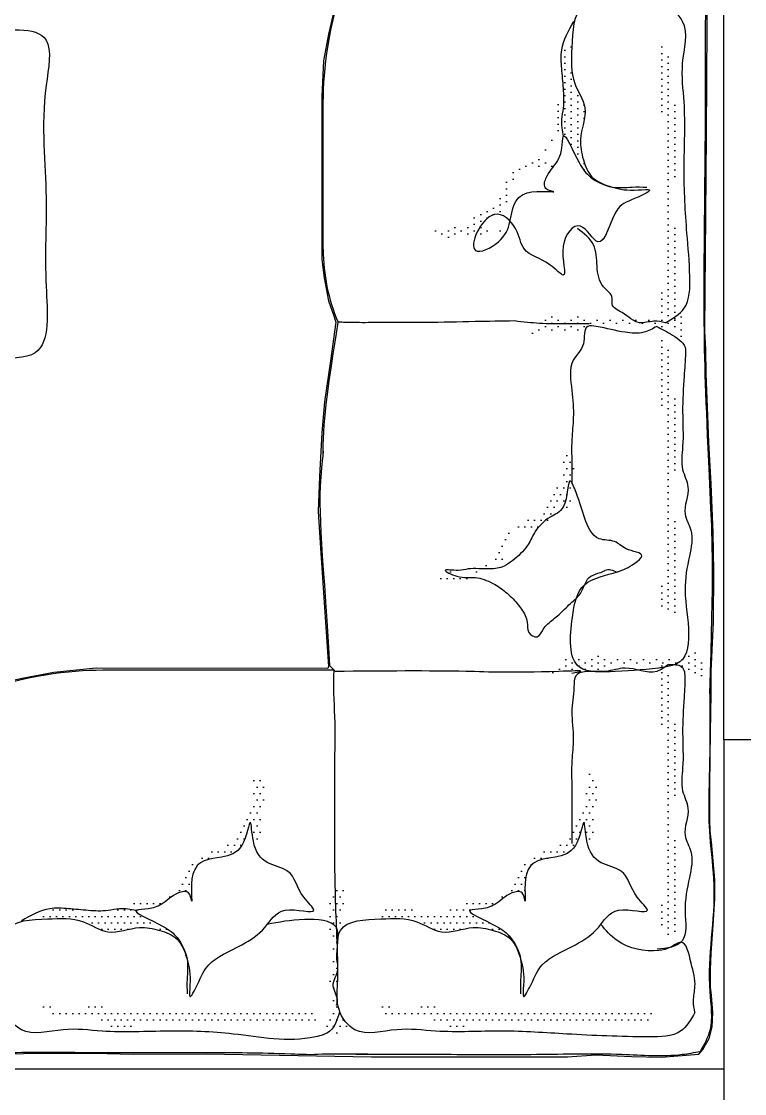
# Model space of a CAD drawing. Header units: millimetres. Extents: x 2377 to 4712, y -254 to 3188.
# Drawn here: x 4569.64 to 4592.11, y 1428.9 to 1462.22 of the extents above; entities that cross this region are included whole.
import ezdxf

# ---------------------------------------------------------------- set-up
doc = ezdxf.new("R2010")
doc.units = ezdxf.units.MM
doc.layers.add('Mobiliario', color=254, linetype='Continuous')
pattern_1 = [(360, (-17304.1878, 14845.34235), (0.1004805038, 0.2009610077), [0, -0.2009610077])]
pattern_2 = [(360, (-17293.8229, 14845.34235), (0.1004805038, 0.2009610077), [0, -0.2009610077])]
pattern_3 = [(270, (-15539.3151, 16589.06654), (-0.2009610077, -0.1004805038), [0, -0.2009610077])]

msp = doc.modelspace()

# ---------------------------------------------------------------- hatches: boundary and pattern name
at = {"layer": 'Mobiliario', "transparency": 33554687}
h = msp.add_hatch(dxfattribs=at)
h.set_pattern_fill('DOTS', color=256, scale=0.12659, angle=90, style=0)
h.set_pattern_definition(pattern_3)
edge = h.paths.add_edge_path()
edge.add_spline(control_points=[(4586.806, 1461.634), (4586.782, 1461.562), (4586.661, 1461.089), (4586.711, 1460.371), (4587.322, 1459.5), (4586.937, 1458.664), (4587.086, 1457.934), (4587.321, 1457.295), (4587.785, 1457.134), (4588, 1457.072)], knot_values=[2.114919, 2.114919, 2.114919, 2.114919, 2.148022, 2.325375, 2.455369, 2.612382, 2.712389, 2.807247, 2.917859, 2.917859, 2.917859, 2.917859], degree=3, periodic=0)
edge.add_spline(control_points=[(4588, 1457.072), (4587.754, 1457.114), (4587.321, 1457.339), (4586.928, 1457.813), (4586.565, 1458.736), (4586.489, 1458.653)], knot_values=[5.290886, 5.290886, 5.290886, 5.290886, 5.407859, 5.498389, 5.641481, 5.641481, 5.641481, 5.641481], degree=3, periodic=0)
edge.add_spline(control_points=[(4586.489, 1458.653), (4586.456, 1458.827), (4586.4, 1459.12), (4586.522, 1459.61), (4586.484, 1460.15), (4586.458, 1460.727), (4586.313, 1461.365), (4586.653, 1461.551), (4586.806, 1461.634)], knot_values=[0, 0, 0, 0, 0.082775, 0.139052, 0.236451, 0.334205, 0.426037, 0.500826, 0.500826, 0.500826, 0.500826], degree=3, periodic=0)
h = msp.add_hatch(dxfattribs=at)
h.set_pattern_fill('DOTS', color=256, scale=0.12659, angle=90, style=0)
h.set_pattern_definition(pattern_3)
edge = h.paths.add_edge_path()
edge.add_spline(control_points=[(4590.047, 1453.246), (4590.074, 1453.157), (4590.067, 1452.919), (4589.377, 1453.009), (4589.611, 1454.175), (4589.668, 1455.121), (4589.557, 1456.355), (4589.538, 1457.338), (4589.569, 1458.216), (4589.658, 1458.999), (4589.34, 1460), (4589.625, 1460.722), (4589.311, 1461.819), (4589.952, 1461.023), (4589.781, 1460.528), (4589.714, 1459.904), (4590.249, 1459.409), (4590.038, 1458.631), (4590.082, 1457.795), (4589.812, 1456.862), (4589.977, 1455.914), (4589.955, 1454.926), (4589.928, 1453.972), (4590.065, 1453.578), (4590.047, 1453.246)], knot_values=[0.011224, 0.011224, 0.011224, 0.011224, 0.050682, 0.096715, 0.251247, 0.459037, 0.606759, 0.823353, 0.929423, 1.021685, 1.198271, 1.382621, 1.456912, 1.545386, 1.655962, 1.729681, 1.820531, 1.963359, 2.069429, 2.223203, 2.412328, 2.513691, 2.702648, 2.807141, 2.807141, 2.807141, 2.807141], degree=3, periodic=0)
edge.add_spline(control_points=[(4590.017, 1453.315), (4590.029, 1453.295), (4590.039, 1453.271), (4590.047, 1453.246), (4590.046, 1453.24), (4590.041, 1453.144), (4590.014, 1452.877), (4589.971, 1453.39), (4590.017, 1453.315)], knot_values=[0, 0, 0, 0, 0.011224, 0.011224, 0.011224, 0.013099, 0.041124, 0.082591, 0.082591, 0.082591, 0.082591], degree=3, periodic=0)
h = msp.add_hatch(dxfattribs=at)
h.set_pattern_fill('DOTS', color=256, scale=0.12659, angle=90, style=0)
h.set_pattern_definition([(270, (-15539.3151, 16588.2802), (-0.2009610077, -0.1004805038), [0, -0.2009610077])])
edge = h.paths.add_edge_path()
edge.add_spline(control_points=[(4582.114, 1455.753), (4582.258, 1455.772), (4582.546, 1455.809), (4582.965, 1455.828), (4583.413, 1455.848), (4583.712, 1456.253), (4584.117, 1456.344), (4584.482, 1456.58), (4584.544, 1457), (4584.759, 1457.39), (4585.015, 1457.731), (4585.349, 1457.914), (4585.714, 1458.019), (4585.998, 1458.327), (4586.234, 1458.709), (4586.21, 1459.131), (4586.1, 1459.558), (4586.316, 1459.743), (4586.433, 1459.843)], knot_values=[0.005178, 0.005178, 0.005178, 0.005178, 0.073849, 0.142205, 0.207549, 0.273101, 0.36199, 0.399334, 0.470573, 0.546917, 0.612479, 0.668255, 0.724922, 0.788827, 0.8616, 0.929898, 0.986285, 1.052992, 1.052992, 1.052992, 1.052992], degree=3, periodic=0)
edge.add_spline(control_points=[(4586.433, 1459.843), (4586.437, 1459.709), (4586.463, 1459.574), (4586.489, 1459.439)], knot_values=[0, 0, 0, 0, 0.06406, 0.06406, 0.06406, 0.06406], degree=3, periodic=0)
edge.add_spline(control_points=[(4586.489, 1459.439), (4586.485, 1459.436), (4586.454, 1459.387), (4586.452, 1459.012), (4586.302, 1458.584), (4585.958, 1458.286), (4585.847, 1457.786), (4586.513, 1457.661), (4584.919, 1457.88), (4584.875, 1456.861), (4584.65, 1456.067), (4583.361, 1455.872), (4584.204, 1455.846), (4584.508, 1455.757), (4584.582, 1455.726)], knot_values=[4.316577, 4.316577, 4.316577, 4.316577, 4.322625, 4.379639, 4.44672, 4.548681, 4.598183, 4.636236, 4.763611, 4.92851, 5.042512, 5.16326, 5.256193, 5.290886, 5.290886, 5.290886, 5.290886], degree=3, periodic=0)
edge.add_spline(control_points=[(4584.582, 1455.726), (4584.354, 1455.636), (4583.958, 1455.477), (4583.273, 1455.596), (4582.775, 1455.29), (4582.222, 1455.744), (4582.114, 1455.753)], knot_values=[1.719687, 1.719687, 1.719687, 1.719687, 1.833875, 1.91866, 2.031928, 2.108276, 2.108276, 2.108276, 2.108276], degree=3, periodic=0)
h = msp.add_hatch(dxfattribs=at)
h.set_pattern_fill('DOTS', color=256, scale=0.12659, angle=90, style=0)
h.set_pattern_definition([(270, (-15539.3151, 16598.46653), (-0.2009610077, -0.1004805038), [0, -0.2009610077])])
edge = h.paths.add_edge_path()
edge.add_spline(control_points=[(4589.387, 1452.954), (4589.556, 1452.981), (4589.791, 1453.019), (4589.994, 1453.157), (4590.045, 1453.201)], knot_values=[0, 0, 0, 0, 0.080563, 0.111589, 0.111589, 0.111589, 0.111589], degree=3, periodic=0)
edge.add_spline(control_points=[(4590.045, 1453.201), (4590.139, 1453.123), (4590.293, 1452.995), (4590.288, 1452.622), (4590.231, 1452.393), (4590.192, 1452.235)], knot_values=[0, 0, 0, 0, 0.054121, 0.08915, 0.167138, 0.167138, 0.167138, 0.167138], degree=3, periodic=0)
edge.add_spline(control_points=[(4590.192, 1452.235), (4590.192, 1452.236), (4590.1, 1452.472), (4589.562, 1452.832), (4588.725, 1452.762), (4587.937, 1452.758), (4587.229, 1452.819), (4587.009, 1452.609), (4586.97, 1452.559)], knot_values=[1.511928, 1.511928, 1.511928, 1.511928, 1.512363, 1.638201, 1.765577, 1.906885, 2.027828, 2.059082, 2.059082, 2.059082, 2.059082], degree=3, periodic=0)
edge.add_spline(control_points=[(4586.97, 1452.559), (4586.869, 1452.584), (4586.721, 1452.621), (4586.475, 1452.592), (4586.246, 1452.497), (4585.933, 1452.582), (4585.668, 1452.513), (4585.499, 1452.537), (4585.45, 1452.545)], knot_values=[0, 0, 0, 0, 0.048558, 0.071367, 0.116584, 0.162079, 0.218878, 0.242488, 0.242488, 0.242488, 0.242488], degree=3, periodic=0)
edge.add_spline(control_points=[(4585.45, 1452.545), (4585.47, 1452.563), (4585.579, 1452.651), (4585.845, 1452.736), (4585.92, 1452.957), (4585.938, 1453.074)], knot_values=[0.818516, 0.818516, 0.818516, 0.818516, 0.831378, 0.885814, 0.938551, 0.938551, 0.938551, 0.938551], degree=3, periodic=0)
edge.add_spline(control_points=[(4585.938, 1453.074), (4585.995, 1453.062), (4586.091, 1453.042), (4586.303, 1453.054), (4586.516, 1453.015), (4586.817, 1453.099), (4587.013, 1453.087), (4587.152, 1453.078)], knot_values=[0, 0, 0, 0, 0.027242, 0.046133, 0.100301, 0.127225, 0.192645, 0.192645, 0.192645, 0.192645], degree=3, periodic=0)
edge.add_spline(control_points=[(4587.152, 1453.078), (4587.17, 1453.021), (4587.237, 1452.908), (4587.756, 1453.004), (4588.288, 1452.988), (4588.928, 1453.016), (4589.253, 1452.972), (4589.387, 1452.954)], knot_values=[0, 0, 0, 0, 0.027981, 0.070374, 0.21186, 0.303711, 0.367692, 0.367692, 0.367692, 0.367692], degree=3, periodic=0)
h = msp.add_hatch(dxfattribs=at)
h.set_pattern_fill('DOTS', color=256, scale=0.12659, angle=90, style=0)
h.set_pattern_definition([(270, (-15539.3151, 16598.23246), (-0.2009610077, -0.1004805038), [0, -0.2009610077])])
edge = h.paths.add_edge_path()
edge.add_spline(control_points=[(4590.047, 1444.08), (4590.074, 1443.991), (4590.067, 1443.753), (4589.377, 1443.843), (4589.611, 1445.009), (4589.668, 1445.955), (4589.557, 1447.189), (4589.538, 1448.172), (4589.569, 1449.05), (4589.658, 1449.834), (4589.34, 1450.834), (4589.625, 1451.556), (4589.311, 1452.653), (4589.952, 1451.858), (4589.781, 1451.362), (4589.714, 1450.738), (4590.249, 1450.243), (4590.038, 1449.465), (4590.082, 1448.629), (4589.812, 1447.696), (4589.977, 1446.748), (4589.955, 1445.76), (4589.928, 1444.806), (4590.065, 1444.412), (4590.047, 1444.08)], knot_values=[0.011224, 0.011224, 0.011224, 0.011224, 0.050682, 0.096715, 0.251247, 0.459037, 0.606759, 0.823353, 0.929423, 1.021685, 1.198271, 1.382621, 1.456912, 1.545386, 1.655962, 1.729681, 1.820531, 1.963359, 2.069429, 2.223203, 2.412328, 2.513691, 2.702648, 2.807141, 2.807141, 2.807141, 2.807141], degree=3, periodic=0)
edge.add_spline(control_points=[(4590.017, 1444.149), (4590.029, 1444.129), (4590.039, 1444.105), (4590.047, 1444.08), (4590.046, 1444.074), (4590.041, 1443.978), (4590.014, 1443.711), (4589.971, 1444.224), (4590.017, 1444.149)], knot_values=[0, 0, 0, 0, 0.011224, 0.011224, 0.011224, 0.013099, 0.041124, 0.082591, 0.082591, 0.082591, 0.082591], degree=3, periodic=0)
h = msp.add_hatch(dxfattribs=at)
h.set_pattern_fill('DOTS', color=256, scale=0.12659, style=0)
h.set_pattern_definition([(360, (-17303.48407, 14835.14315), (0.1004805038, 0.2009610077), [0, -0.2009610077])])
edge = h.paths.add_edge_path()
edge.add_spline(control_points=[(4586.558, 1449.166), (4586.539, 1449.021), (4586.502, 1448.734), (4586.483, 1448.315), (4586.463, 1447.866), (4586.058, 1447.567), (4585.968, 1447.162), (4585.731, 1446.797), (4585.312, 1446.736), (4584.922, 1446.521), (4584.581, 1446.265), (4584.397, 1445.93), (4584.293, 1445.565), (4583.985, 1445.282), (4583.602, 1445.045), (4583.18, 1445.07), (4582.754, 1445.18), (4582.569, 1444.964), (4582.469, 1444.847)], knot_values=[0.005178, 0.005178, 0.005178, 0.005178, 0.073849, 0.142205, 0.207549, 0.273101, 0.36199, 0.399334, 0.470573, 0.546917, 0.612479, 0.668255, 0.724922, 0.788827, 0.8616, 0.929898, 0.986285, 1.052992, 1.052992, 1.052992, 1.052992], degree=3, periodic=0)
edge.add_spline(control_points=[(4582.469, 1444.847), (4582.603, 1444.842), (4582.737, 1444.816), (4582.872, 1444.791)], knot_values=[0, 0, 0, 0, 0.06406, 0.06406, 0.06406, 0.06406], degree=3, periodic=0)
edge.add_spline(control_points=[(4582.872, 1444.791), (4582.876, 1444.794), (4582.924, 1444.825), (4583.299, 1444.828), (4583.727, 1444.977), (4584.026, 1445.322), (4584.525, 1445.433), (4584.65, 1444.766), (4584.431, 1446.361), (4585.45, 1446.405), (4586.244, 1446.629), (4586.439, 1447.918), (4586.466, 1447.075), (4586.555, 1446.772), (4586.585, 1446.698)], knot_values=[4.316577, 4.316577, 4.316577, 4.316577, 4.322625, 4.379639, 4.44672, 4.548681, 4.598183, 4.636236, 4.763611, 4.92851, 5.042512, 5.16326, 5.256193, 5.290886, 5.290886, 5.290886, 5.290886], degree=3, periodic=0)
edge.add_spline(control_points=[(4586.585, 1446.698), (4586.676, 1446.925), (4586.834, 1447.322), (4586.715, 1448.006), (4587.022, 1448.504), (4586.567, 1449.057), (4586.558, 1449.166)], knot_values=[1.719687, 1.719687, 1.719687, 1.719687, 1.833875, 1.91866, 2.031928, 2.108276, 2.108276, 2.108276, 2.108276], degree=3, periodic=0)
h = msp.add_hatch(dxfattribs=at)
h.set_pattern_fill('DOTS', color=256, scale=0.12659, angle=90, style=0)
h.set_pattern_definition([(270, (-15539.88535, 16609.02167), (-0.2009610077, -0.1004805038), [0, -0.2009610077])])
edge = h.paths.add_edge_path()
edge.add_spline(control_points=[(4589.957, 1442.399), (4590.126, 1442.426), (4590.361, 1442.464), (4590.564, 1442.602), (4590.616, 1442.646)], knot_values=[0, 0, 0, 0, 0.080563, 0.111589, 0.111589, 0.111589, 0.111589], degree=3, periodic=0)
edge.add_spline(control_points=[(4590.616, 1442.646), (4590.709, 1442.568), (4590.864, 1442.44), (4590.858, 1442.067), (4590.802, 1441.838), (4590.763, 1441.68)], knot_values=[0, 0, 0, 0, 0.054121, 0.08915, 0.167138, 0.167138, 0.167138, 0.167138], degree=3, periodic=0)
edge.add_spline(control_points=[(4590.763, 1441.68), (4590.762, 1441.681), (4590.671, 1441.917), (4590.132, 1442.277), (4589.295, 1442.207), (4588.507, 1442.203), (4587.799, 1442.264), (4587.58, 1442.054), (4587.54, 1442.004)], knot_values=[1.511928, 1.511928, 1.511928, 1.511928, 1.512363, 1.638201, 1.765577, 1.906885, 2.027828, 2.059082, 2.059082, 2.059082, 2.059082], degree=3, periodic=0)
edge.add_spline(control_points=[(4587.54, 1442.004), (4587.439, 1442.029), (4587.292, 1442.065), (4587.045, 1442.036), (4586.816, 1441.942), (4586.503, 1442.027), (4586.238, 1441.958), (4586.07, 1441.982), (4586.02, 1441.989)], knot_values=[0, 0, 0, 0, 0.048558, 0.071367, 0.116584, 0.162079, 0.218878, 0.242488, 0.242488, 0.242488, 0.242488], degree=3, periodic=0)
edge.add_spline(control_points=[(4586.02, 1441.989), (4586.04, 1442.008), (4586.149, 1442.096), (4586.415, 1442.181), (4586.49, 1442.402), (4586.509, 1442.519)], knot_values=[0.818516, 0.818516, 0.818516, 0.818516, 0.831378, 0.885814, 0.938551, 0.938551, 0.938551, 0.938551], degree=3, periodic=0)
edge.add_spline(control_points=[(4586.509, 1442.519), (4586.565, 1442.507), (4586.661, 1442.487), (4586.873, 1442.499), (4587.086, 1442.46), (4587.387, 1442.544), (4587.584, 1442.531), (4587.723, 1442.523)], knot_values=[0, 0, 0, 0, 0.027242, 0.046133, 0.100301, 0.127225, 0.192645, 0.192645, 0.192645, 0.192645], degree=3, periodic=0)
edge.add_spline(control_points=[(4587.723, 1442.523), (4587.74, 1442.466), (4587.807, 1442.352), (4588.327, 1442.449), (4588.858, 1442.433), (4589.498, 1442.461), (4589.823, 1442.417), (4589.957, 1442.399)], knot_values=[0, 0, 0, 0, 0.027981, 0.070374, 0.21186, 0.303711, 0.367692, 0.367692, 0.367692, 0.367692], degree=3, periodic=0)
h = msp.add_hatch(dxfattribs=at)
h.set_pattern_fill('DOTS', color=256, scale=0.12659, angle=90, style=0)
h.set_pattern_definition([(270, (-15539.3151, 16608.21736), (-0.2009610077, -0.1004805038), [0, -0.2009610077])])
edge = h.paths.add_edge_path()
edge.add_spline(control_points=[(4590.047, 1434.095), (4590.074, 1434.006), (4590.067, 1433.768), (4589.377, 1433.859), (4589.611, 1435.024), (4589.668, 1435.97), (4589.557, 1437.204), (4589.538, 1438.188), (4589.569, 1439.065), (4589.658, 1439.849), (4589.34, 1440.849), (4589.625, 1441.571), (4589.311, 1442.668), (4589.952, 1441.873), (4589.781, 1441.377), (4589.714, 1440.753), (4590.249, 1440.258), (4590.038, 1439.481), (4590.082, 1438.644), (4589.812, 1437.711), (4589.977, 1436.763), (4589.955, 1435.776), (4589.928, 1434.821), (4590.065, 1434.427), (4590.047, 1434.095)], knot_values=[0.011224, 0.011224, 0.011224, 0.011224, 0.050682, 0.096715, 0.251247, 0.459037, 0.606759, 0.823353, 0.929423, 1.021685, 1.198271, 1.382621, 1.456912, 1.545386, 1.655962, 1.729681, 1.820531, 1.963359, 2.069429, 2.223203, 2.412328, 2.513691, 2.702648, 2.807141, 2.807141, 2.807141, 2.807141], degree=3, periodic=0)
edge.add_spline(control_points=[(4590.017, 1434.164), (4590.029, 1434.144), (4590.039, 1434.12), (4590.047, 1434.095), (4590.046, 1434.089), (4590.041, 1433.993), (4590.014, 1433.726), (4589.971, 1434.239), (4590.017, 1434.164)], knot_values=[0, 0, 0, 0, 0.011224, 0.011224, 0.011224, 0.013099, 0.041124, 0.082591, 0.082591, 0.082591, 0.082591], degree=3, periodic=0)
h = msp.add_hatch(dxfattribs=at)
h.set_pattern_fill('DOTS', color=256, scale=0.12659, style=0)
h.set_pattern_definition(pattern_2)
edge = h.paths.add_edge_path()
edge.add_spline(control_points=[(4576.897, 1438.966), (4576.878, 1438.822), (4576.841, 1438.535), (4576.822, 1438.116), (4576.802, 1437.667), (4576.397, 1437.368), (4576.306, 1436.963), (4576.07, 1436.598), (4575.651, 1436.537), (4575.26, 1436.322), (4574.919, 1436.066), (4574.736, 1435.731), (4574.632, 1435.366), (4574.324, 1435.083), (4573.941, 1434.846), (4573.519, 1434.871), (4573.093, 1434.98), (4572.908, 1434.765), (4572.807, 1434.648)], knot_values=[0.005178, 0.005178, 0.005178, 0.005178, 0.073849, 0.142205, 0.207549, 0.273101, 0.36199, 0.399334, 0.470573, 0.546917, 0.612479, 0.668255, 0.724922, 0.788827, 0.8616, 0.929898, 0.986285, 1.052992, 1.052992, 1.052992, 1.052992], degree=3, periodic=0)
edge.add_spline(control_points=[(4572.807, 1434.648), (4572.941, 1434.643), (4573.076, 1434.617), (4573.211, 1434.592)], knot_values=[0, 0, 0, 0, 0.06406, 0.06406, 0.06406, 0.06406], degree=3, periodic=0)
edge.add_spline(control_points=[(4573.211, 1434.592), (4573.215, 1434.595), (4573.263, 1434.626), (4573.638, 1434.629), (4574.066, 1434.778), (4574.364, 1435.122), (4574.864, 1435.234), (4574.989, 1434.567), (4574.77, 1436.162), (4575.789, 1436.205), (4576.583, 1436.43), (4576.778, 1437.719), (4576.804, 1436.876), (4576.894, 1436.572), (4576.924, 1436.499)], knot_values=[4.316577, 4.316577, 4.316577, 4.316577, 4.322625, 4.379639, 4.44672, 4.548681, 4.598183, 4.636236, 4.763611, 4.92851, 5.042512, 5.16326, 5.256193, 5.290886, 5.290886, 5.290886, 5.290886], degree=3, periodic=0)
edge.add_spline(control_points=[(4576.924, 1436.499), (4577.015, 1436.726), (4577.173, 1437.123), (4577.054, 1437.807), (4577.361, 1438.305), (4576.906, 1438.858), (4576.897, 1438.966)], knot_values=[1.719687, 1.719687, 1.719687, 1.719687, 1.833875, 1.91866, 2.031928, 2.108276, 2.108276, 2.108276, 2.108276], degree=3, periodic=0)
h = msp.add_hatch(dxfattribs=at)
h.set_pattern_fill('DOTS', color=256, scale=0.12659, style=0)
h.set_pattern_definition(pattern_1)
edge = h.paths.add_edge_path()
edge.add_spline(control_points=[(4587.262, 1438.966), (4587.243, 1438.822), (4587.206, 1438.535), (4587.187, 1438.116), (4587.167, 1437.667), (4586.762, 1437.368), (4586.671, 1436.963), (4586.435, 1436.598), (4586.016, 1436.537), (4585.625, 1436.322), (4585.284, 1436.066), (4585.101, 1435.731), (4584.997, 1435.366), (4584.688, 1435.083), (4584.306, 1434.846), (4583.884, 1434.871), (4583.458, 1434.98), (4583.272, 1434.765), (4583.172, 1434.648)], knot_values=[0.005178, 0.005178, 0.005178, 0.005178, 0.073849, 0.142205, 0.207549, 0.273101, 0.36199, 0.399334, 0.470573, 0.546917, 0.612479, 0.668255, 0.724922, 0.788827, 0.8616, 0.929898, 0.986285, 1.052992, 1.052992, 1.052992, 1.052992], degree=3, periodic=0)
edge.add_spline(control_points=[(4583.172, 1434.648), (4583.306, 1434.643), (4583.441, 1434.617), (4583.576, 1434.592)], knot_values=[0, 0, 0, 0, 0.06406, 0.06406, 0.06406, 0.06406], degree=3, periodic=0)
edge.add_spline(control_points=[(4583.576, 1434.592), (4583.58, 1434.595), (4583.628, 1434.626), (4584.003, 1434.629), (4584.431, 1434.778), (4584.729, 1435.122), (4585.229, 1435.234), (4585.354, 1434.567), (4585.135, 1436.162), (4586.154, 1436.205), (4586.948, 1436.43), (4587.143, 1437.719), (4587.169, 1436.876), (4587.259, 1436.572), (4587.289, 1436.499)], knot_values=[4.316577, 4.316577, 4.316577, 4.316577, 4.322625, 4.379639, 4.44672, 4.548681, 4.598183, 4.636236, 4.763611, 4.92851, 5.042512, 5.16326, 5.256193, 5.290886, 5.290886, 5.290886, 5.290886], degree=3, periodic=0)
edge.add_spline(control_points=[(4587.289, 1436.499), (4587.38, 1436.726), (4587.538, 1437.123), (4587.419, 1437.807), (4587.726, 1438.305), (4587.271, 1438.858), (4587.262, 1438.966)], knot_values=[1.719687, 1.719687, 1.719687, 1.719687, 1.833875, 1.91866, 2.031928, 2.108276, 2.108276, 2.108276, 2.108276], degree=3, periodic=0)
h = msp.add_hatch(dxfattribs=at)
h.set_pattern_fill('DOTS', color=256, scale=0.12659, style=0)
h.set_pattern_definition([(360, (-17303.6029, 14845.34235), (0.1004805038, 0.2009610077), [0, -0.2009610077])])
edge = h.paths.add_edge_path()
edge.add_spline(control_points=[(4579.29, 1431.694), (4579.263, 1431.524), (4579.225, 1431.29), (4579.087, 1431.086), (4579.043, 1431.035)], knot_values=[0, 0, 0, 0, 0.080563, 0.111589, 0.111589, 0.111589, 0.111589], degree=3, periodic=0)
edge.add_spline(control_points=[(4579.043, 1431.035), (4579.121, 1430.941), (4579.249, 1430.787), (4579.622, 1430.792), (4579.851, 1430.849), (4580.009, 1430.888)], knot_values=[0, 0, 0, 0, 0.054121, 0.08915, 0.167138, 0.167138, 0.167138, 0.167138], degree=3, periodic=0)
edge.add_spline(control_points=[(4580.009, 1430.888), (4580.008, 1430.888), (4579.772, 1430.98), (4579.412, 1431.518), (4579.482, 1432.356), (4579.485, 1433.143), (4579.425, 1433.851), (4579.635, 1434.071), (4579.685, 1434.11)], knot_values=[1.511928, 1.511928, 1.511928, 1.511928, 1.512363, 1.638201, 1.765577, 1.906885, 2.027828, 2.059082, 2.059082, 2.059082, 2.059082], degree=3, periodic=0)
edge.add_spline(control_points=[(4579.685, 1434.11), (4579.66, 1434.211), (4579.623, 1434.359), (4579.652, 1434.605), (4579.747, 1434.834), (4579.662, 1435.148), (4579.731, 1435.412), (4579.707, 1435.581), (4579.699, 1435.63)], knot_values=[0, 0, 0, 0, 0.048558, 0.071367, 0.116584, 0.162079, 0.218878, 0.242488, 0.242488, 0.242488, 0.242488], degree=3, periodic=0)
edge.add_spline(control_points=[(4579.699, 1435.63), (4579.681, 1435.611), (4579.593, 1435.501), (4579.508, 1435.235), (4579.287, 1435.16), (4579.17, 1435.142)], knot_values=[0.818516, 0.818516, 0.818516, 0.818516, 0.831378, 0.885814, 0.938551, 0.938551, 0.938551, 0.938551], degree=3, periodic=0)
edge.add_spline(control_points=[(4579.17, 1435.142), (4579.182, 1435.085), (4579.202, 1434.99), (4579.19, 1434.778), (4579.229, 1434.565), (4579.145, 1434.263), (4579.157, 1434.067), (4579.166, 1433.928)], knot_values=[0, 0, 0, 0, 0.027242, 0.046133, 0.100301, 0.127225, 0.192645, 0.192645, 0.192645, 0.192645], degree=3, periodic=0)
edge.add_spline(control_points=[(4579.166, 1433.928), (4579.223, 1433.91), (4579.336, 1433.843), (4579.24, 1433.324), (4579.255, 1432.793), (4579.228, 1432.153), (4579.272, 1431.827), (4579.29, 1431.694)], knot_values=[0, 0, 0, 0, 0.027981, 0.070374, 0.21186, 0.303711, 0.367692, 0.367692, 0.367692, 0.367692], degree=3, periodic=0)
h = msp.add_hatch(dxfattribs=at)
h.set_pattern_fill('DOTS', color=256, scale=0.12659, style=0)
h.set_pattern_definition(pattern_2)
edge = h.paths.add_edge_path()
edge.add_spline(control_points=[(4570.23, 1434.274), (4570.302, 1434.298), (4570.775, 1434.419), (4571.493, 1434.37), (4572.364, 1433.758), (4573.2, 1434.143), (4573.93, 1433.995), (4574.569, 1433.759), (4574.73, 1433.296), (4574.792, 1433.08)], knot_values=[2.114919, 2.114919, 2.114919, 2.114919, 2.148022, 2.325375, 2.455369, 2.612382, 2.712389, 2.807247, 2.917859, 2.917859, 2.917859, 2.917859], degree=3, periodic=0)
edge.add_spline(control_points=[(4574.792, 1433.08), (4574.75, 1433.326), (4574.525, 1433.759), (4574.051, 1434.152), (4573.128, 1434.515), (4573.211, 1434.592)], knot_values=[5.290886, 5.290886, 5.290886, 5.290886, 5.407859, 5.498389, 5.641481, 5.641481, 5.641481, 5.641481], degree=3, periodic=0)
edge.add_spline(control_points=[(4573.211, 1434.592), (4573.037, 1434.625), (4572.744, 1434.68), (4572.254, 1434.558), (4571.714, 1434.596), (4571.137, 1434.622), (4570.499, 1434.768), (4570.313, 1434.427), (4570.23, 1434.274)], knot_values=[0, 0, 0, 0, 0.082775, 0.139052, 0.236451, 0.334205, 0.426037, 0.500826, 0.500826, 0.500826, 0.500826], degree=3, periodic=0)
h = msp.add_hatch(dxfattribs=at)
h.set_pattern_fill('DOTS', color=256, scale=0.12659, style=0)
h.set_pattern_definition(pattern_1)
edge = h.paths.add_edge_path()
edge.add_spline(control_points=[(4580.595, 1434.274), (4580.667, 1434.298), (4581.14, 1434.419), (4581.858, 1434.37), (4582.729, 1433.758), (4583.565, 1434.143), (4584.295, 1433.995), (4584.934, 1433.759), (4585.095, 1433.296), (4585.157, 1433.08)], knot_values=[2.114919, 2.114919, 2.114919, 2.114919, 2.148022, 2.325375, 2.455369, 2.612382, 2.712389, 2.807247, 2.917859, 2.917859, 2.917859, 2.917859], degree=3, periodic=0)
edge.add_spline(control_points=[(4585.157, 1433.08), (4585.115, 1433.326), (4584.889, 1433.759), (4584.416, 1434.152), (4583.493, 1434.515), (4583.576, 1434.592)], knot_values=[5.290886, 5.290886, 5.290886, 5.290886, 5.407859, 5.498389, 5.641481, 5.641481, 5.641481, 5.641481], degree=3, periodic=0)
edge.add_spline(control_points=[(4583.576, 1434.592), (4583.402, 1434.625), (4583.109, 1434.68), (4582.619, 1434.558), (4582.079, 1434.596), (4581.502, 1434.622), (4580.864, 1434.768), (4580.678, 1434.427), (4580.595, 1434.274)], knot_values=[0, 0, 0, 0, 0.082775, 0.139052, 0.236451, 0.334205, 0.426037, 0.500826, 0.500826, 0.500826, 0.500826], degree=3, periodic=0)
h = msp.add_hatch(dxfattribs=at)
h.set_pattern_fill('DOTS', color=256, scale=0.12659, style=0)
h.set_pattern_definition(pattern_2)
edge = h.paths.add_edge_path()
edge.add_spline(control_points=[(4578.618, 1431.034), (4578.707, 1431.006), (4578.945, 1431.014), (4578.855, 1431.704), (4577.689, 1431.469), (4576.743, 1431.412), (4575.509, 1431.524), (4574.526, 1431.542), (4573.648, 1431.511), (4572.864, 1431.422), (4571.864, 1431.74), (4571.142, 1431.455), (4570.045, 1431.77), (4570.84, 1431.128), (4571.336, 1431.299), (4571.96, 1431.367), (4572.455, 1430.832), (4573.233, 1431.042), (4574.069, 1430.999), (4575.002, 1431.269), (4575.95, 1431.103), (4576.938, 1431.125), (4577.892, 1431.152), (4578.286, 1431.015), (4578.618, 1431.034)], knot_values=[0.011224, 0.011224, 0.011224, 0.011224, 0.050682, 0.096715, 0.251247, 0.459037, 0.606759, 0.823353, 0.929423, 1.021685, 1.198271, 1.382621, 1.456912, 1.545386, 1.655962, 1.729681, 1.820531, 1.963359, 2.069429, 2.223203, 2.412328, 2.513691, 2.702648, 2.807141, 2.807141, 2.807141, 2.807141], degree=3, periodic=0)
edge.add_spline(control_points=[(4578.549, 1431.064), (4578.569, 1431.052), (4578.593, 1431.041), (4578.618, 1431.034), (4578.624, 1431.034), (4578.72, 1431.039), (4578.987, 1431.066), (4578.474, 1431.109), (4578.549, 1431.064)], knot_values=[0, 0, 0, 0, 0.011224, 0.011224, 0.011224, 0.013099, 0.041124, 0.082591, 0.082591, 0.082591, 0.082591], degree=3, periodic=0)
h = msp.add_hatch(dxfattribs=at)
h.set_pattern_fill('DOTS', color=256, scale=0.12659, style=0)
h.set_pattern_definition(pattern_1)
edge = h.paths.add_edge_path()
edge.add_spline(control_points=[(4588.983, 1431.034), (4589.072, 1431.006), (4589.31, 1431.014), (4589.219, 1431.704), (4588.054, 1431.469), (4587.108, 1431.412), (4585.874, 1431.524), (4584.89, 1431.542), (4584.013, 1431.511), (4583.229, 1431.422), (4582.229, 1431.74), (4581.507, 1431.455), (4580.41, 1431.77), (4581.205, 1431.128), (4581.701, 1431.299), (4582.325, 1431.367), (4582.82, 1430.832), (4583.597, 1431.042), (4584.434, 1430.999), (4585.367, 1431.269), (4586.315, 1431.103), (4587.302, 1431.125), (4588.257, 1431.152), (4588.651, 1431.015), (4588.983, 1431.034)], knot_values=[0.011224, 0.011224, 0.011224, 0.011224, 0.050682, 0.096715, 0.251247, 0.459037, 0.606759, 0.823353, 0.929423, 1.021685, 1.198271, 1.382621, 1.456912, 1.545386, 1.655962, 1.729681, 1.820531, 1.963359, 2.069429, 2.223203, 2.412328, 2.513691, 2.702648, 2.807141, 2.807141, 2.807141, 2.807141], degree=3, periodic=0)
edge.add_spline(control_points=[(4588.914, 1431.064), (4588.934, 1431.052), (4588.958, 1431.041), (4588.983, 1431.034), (4588.989, 1431.034), (4589.085, 1431.039), (4589.352, 1431.066), (4588.839, 1431.109), (4588.914, 1431.064)], knot_values=[0, 0, 0, 0, 0.011224, 0.011224, 0.011224, 0.013099, 0.041124, 0.082591, 0.082591, 0.082591, 0.082591], degree=3, periodic=0)

# ---------------------------------------------------------------- linework, layer by layer
at = {"transparency": 33554687}
for p, q in [((4591.47, 1439.9), (4591.47, 1503.708)), ((4593.14, 1439.9), (4591.47, 1439.9)), ((4591.47, 1439.9), (4591.47, 1431.392)), ((4591.47, 1431.392), (4591.47, 1426.81)), ((4591.47, 1429.661), (4559.034, 1429.661))]:
    msp.add_line(p, q, dxfattribs=at)
at = {"layer": 'Mobiliario', "transparency": 33554687}
for points in [[(4569.178, 1430.138), (4570.241, 1430.159), (4571.908, 1430.159), (4573.116, 1430.128), (4575.382, 1430.139), (4580.519, 1430.041), (4584, 1430.041), (4586.61, 1430.041), (4587.498, 1430.109), (4588.606, 1430.052), (4589.527, 1430.033), (4590.691, 1430.127), (4590.823, 1430.278), (4591.011, 1430.616), (4591.105, 1430.974), (4591.124, 1431.425), (4591.087, 1431.951), (4591.052, 1432.214), (4591.052, 1432.405), (4591.052, 1432.763), (4591.075, 1433.264), (4591.147, 1434.29), (4591.195, 1434.959), (4591.195, 1435.544), (4591.122, 1436.371), (4591.086, 1436.729), (4591.05, 1437.063), (4591.038, 1437.398), (4591.038, 1437.827), (4591.038, 1438.4), (4591.05, 1439.403), (4591.063, 1440.767), (4591.075, 1441.28), (4591.075, 1442.032), (4591.148, 1443.563), (4591.16, 1445.138), (4591.136, 1446.332), (4591.076, 1447.851), (4591.004, 1449.14), (4590.968, 1450.238), (4590.919, 1451.269), (4590.907, 1452.021), (4590.883, 1452.594), (4590.895, 1453.847), (4590.908, 1456.179), (4590.932, 1458.721), (4590.957, 1462.093), (4590.969, 1464.241)], [(4579.428, 1462.847), (4579.182, 1461.828), (4579.027, 1460.993), (4578.981, 1459.894), (4578.981, 1454.819), (4579.055, 1454.257), (4579.182, 1453.538), (4579.351, 1453.073), (4579.417, 1452.874), (4579.247, 1451.677), (4579.058, 1450.397), (4578.974, 1449.431), (4578.907, 1448.076), (4578.867, 1446.992), (4578.947, 1445.693), (4579.187, 1442.18), (4579.161, 1442.113), (4571.967, 1442.126), (4570.649, 1441.992), (4569.672, 1441.804), (4569.124, 1441.684)]]:
    msp.add_lwpolyline(points, dxfattribs=at)
msp.add_arc((4584.778, 1455.133), 5.755, 179.9875, 203.1091, dxfattribs=at)
for points, knots in [([(4591.034, 1441.325), (4591.165, 1445.087), (4590.954, 1449.62), (4590.811, 1452.658), (4590.919, 1458.592), (4590.89, 1462.557), (4590.977, 1465.452), (4590.907, 1468.094), (4590.815, 1470.393), (4591, 1471.758), (4590.48, 1472.955), (4589.391, 1472.967), (4588.443, 1472.942), (4587.207, 1473.027), (4585.957, 1473.008), (4584.725, 1472.983), (4582.962, 1473.123), (4581.458, 1472.828), (4579.038, 1473.217), (4579.02, 1470.772), (4579.02, 1469.1), (4579.02, 1467.189), (4579.02, 1465.632), (4579.485, 1462.859)], [0.737576, 0.737576, 0.737576, 0.737576, 0.801944, 1.006538, 1.278115, 1.486206, 1.701351, 1.959422, 2.118136, 2.234578, 2.302688, 2.360055, 2.458724, 2.53985, 2.649091, 2.754807, 2.832413, 3.059351, 3.172115, 3.306557, 3.521702, 3.635058, 3.739936, 3.739936, 3.739936, 3.739936]), ([(4579.023, 1455.134), (4579.02, 1455.356), (4579.02, 1455.867), (4579.02, 1456.704), (4579.02, 1457.802), (4579.02, 1459.681), (4579.02, 1461.223), (4579.485, 1462.859)], [0.5015608, 0.5015608, 0.5015608, 0.5015608, 0.5535628, 0.6214641, 0.6997888, 0.813042, 1.0655394, 1.0655394, 1.0655394, 1.0655394]), ([(4589.655, 1452.858), (4589.88, 1452.986), (4590.411, 1453.29), (4590.434, 1454.444), (4590.298, 1455.843), (4590.196, 1457.669), (4590.307, 1459.442), (4590.092, 1460.925), (4590.478, 1462.147), (4589.575, 1462.821), (4588.72, 1462.744), (4587.942, 1462.751), (4586.788, 1462.811), (4586.758, 1461.408), (4586.689, 1460.379), (4587.328, 1459.498), (4586.936, 1458.665), (4587.086, 1457.934), (4587.321, 1457.295), (4588.073, 1457.034), (4588.544, 1456.943), (4589.361, 1457.039), (4588.621, 1456.646), (4588.015, 1456.545), (4587.716, 1454.81), (4587.007, 1456.212), (4586.259, 1455.272), (4586.701, 1454.035), (4585.942, 1454.855), (4585.197, 1454.96), (4585.088, 1455.83), (4584.178, 1456.664), (4583.295, 1454.733), (4584.582, 1455.337), (4584.902, 1456.052), (4584.912, 1457.1), (4586.513, 1456.875), (4585.846, 1457), (4585.958, 1457.499), (4586.302, 1457.798), (4586.452, 1458.226), (4586.457, 1459.013), (4586.921, 1457.821), (4587.321, 1457.339), (4587.961, 1457.006), (4588.567, 1457.082), (4588.924, 1457.075), (4589.074, 1457.072)], [0, 0, 0, 0, 0.057815, 0.136678, 0.243284, 0.402154, 0.564395, 0.659688, 0.762209, 0.824971, 0.888499, 0.958977, 1.019297, 1.122226, 1.210681, 1.275516, 1.353826, 1.403704, 1.451015, 1.506182, 1.570003, 1.598194, 1.631447, 1.68828, 1.783225, 1.840339, 1.905349, 1.975889, 2.016081, 2.090435, 2.144149, 2.207694, 2.306699, 2.366922, 2.42378, 2.506024, 2.569552, 2.588531, 2.61322, 2.664073, 2.69753, 2.725965, 2.800349, 2.845501, 2.903841, 2.953175, 2.988414, 2.988414, 2.988414, 2.988414]), ([(4586.489, 1458.653), (4586.456, 1458.827), (4586.4, 1459.119), (4586.521, 1459.61), (4586.491, 1460.146), (4586.433, 1460.743), (4586.384, 1461.476), (4586.644, 1461.934), (4586.806, 1462.219)], [0, 0, 0, 0, 0.041284, 0.0693523, 0.1179299, 0.1666847, 0.212486, 0.287629, 0.287629, 0.287629, 0.287629]), ([(4560.548, 1451.76), (4561.76, 1451.695), (4563.747, 1451.8), (4566.54, 1451.753), (4568.364, 1451.811), (4570.611, 1451.668), (4570.316, 1454.411), (4570.508, 1456.96), (4570.185, 1459.353), (4570.777, 1462.192), (4567.208, 1461.671), (4564.697, 1461.997), (4562.19, 1461.775), (4559.969, 1462.013), (4560.246, 1459.256), (4560.138, 1457.118), (4560.155, 1454.65), (4560.174, 1453.173), (4560.132, 1451.782), (4560.548, 1451.76)], [0, 0, 0, 0, 0.719207, 1.185123, 1.623221, 1.882344, 2.294476, 2.839161, 3.527479, 3.805394, 4.222639, 5.064068, 5.523087, 5.767366, 6.168784, 6.717668, 7.231813, 7.509729, 7.756273, 7.756273, 7.756273, 7.756273]), ([(4589.655, 1452.858), (4589.537, 1452.883), (4589.272, 1452.94), (4588.767, 1452.763), (4588.417, 1453.159), (4587.954, 1453.341), (4588.046, 1453.726), (4587.375, 1454.141), (4587.695, 1455.193), (4587.122, 1455.632), (4586.923, 1455.784)], [0, 0, 0, 0, 0.0284111, 0.0638258, 0.1127925, 0.1452929, 0.1594006, 0.194659, 0.3000273, 0.3559235, 0.3559235, 0.3559235, 0.3559235]), ([(4579.02, 1448.788), (4579.02, 1448.813), (4579.02, 1449.904), (4579.179, 1450.97), (4579.491, 1452.874)], [0.8072907, 0.8072907, 0.8072907, 0.8072907, 0.813042, 1.0655394, 1.0655394, 1.0655394, 1.0655394]), ([(4584.965, 1452.912), (4584.558, 1452.906), (4583.638, 1452.893), (4582.216, 1452.85), (4580.955, 1452.866), (4580.042, 1452.855), (4579.632, 1452.87), (4579.485, 1452.874)], [0, 0, 0, 0, 0.0963485, 0.217519, 0.3362423, 0.3943926, 0.4332617, 0.4332617, 0.4332617, 0.4332617]), ([(4587.291, 1452.823), (4587.067, 1452.823), (4586.68, 1452.824), (4586.038, 1452.817), (4585.486, 1452.851), (4585.1, 1452.896), (4584.965, 1452.912)], [0, 0, 0, 0, 0.0528583, 0.0916214, 0.1516312, 0.1835417, 0.1835417, 0.1835417, 0.1835417]), ([(4589.387, 1452.742), (4589.547, 1452.659), (4589.878, 1452.487), (4590.295, 1452.192), (4590.271, 1451.708), (4590.226, 1451.07), (4590.168, 1450.096), (4590.233, 1449.135), (4590.105, 1448.333), (4590.494, 1447.676), (4590.124, 1446.996), (4590.56, 1446.339), (4590.376, 1445.495), (4590.119, 1444.239), (4590.693, 1442.369), (4589.22, 1442.071), (4588.318, 1442.041), (4586.6, 1441.928), (4586.715, 1443.576), (4586.969, 1444.876), (4588.065, 1445.043), (4588.589, 1445.286), (4589.116, 1445.699), (4588.39, 1445.765), (4588.101, 1446.131), (4587.444, 1446.052), (4587.098, 1446.849), (4586.982, 1447.355), (4586.594, 1448.276), (4586.651, 1447.052), (4586.003, 1446.826), (4585.594, 1446.409), (4585.365, 1445.85), (4584.999, 1445.535), (4584.62, 1445.247), (4584.129, 1445.177), (4583.62, 1445.251), (4583.231, 1445.128), (4582.597, 1445.229), (4583.301, 1444.884), (4583.728, 1444.995), (4584.281, 1444.786), (4584.705, 1444.498), (4584.996, 1444.208), (4585.227, 1443.897), (4585.405, 1443.602), (4585.326, 1443.222), (4585.712, 1443.009), (4585.865, 1443.408), (4586.175, 1443.639), (4586.477, 1443.896), (4586.741, 1444.182), (4587.092, 1444.433), (4587.17, 1444.929), (4587.519, 1445.067), (4587.698, 1445.109), (4587.874, 1445.229), (4588.025, 1445.165), (4588.154, 1445.109)], [0, 0, 0, 0, 0.044307, 0.091739, 0.100161, 0.156702, 0.244649, 0.329296, 0.385727, 0.430021, 0.497403, 0.538681, 0.602264, 0.687569, 0.8682, 0.898347, 1.019843, 1.107899, 1.230623, 1.316322, 1.402679, 1.449966, 1.474894, 1.51748, 1.550733, 1.589115, 1.649778, 1.716691, 1.748232, 1.814116, 1.854309, 1.909151, 1.945456, 1.995313, 2.020731, 2.056669, 2.109528, 2.134446, 2.166161, 2.197685, 2.243631, 2.288209, 2.326336, 2.366222, 2.383851, 2.418583, 2.443522, 2.467165, 2.489741, 2.524641, 2.562114, 2.582057, 2.616957, 2.661141, 2.684785, 2.699995, 2.704697, 2.734029, 2.734029, 2.734029, 2.734029]), ([(4589.387, 1452.742), (4589.256, 1452.669), (4588.954, 1452.499), (4588.27, 1452.557), (4587.769, 1452.707), (4587.084, 1452.807), (4587.209, 1452.107), (4586.617, 1451.655), (4586.761, 1450.762), (4586.818, 1449.969), (4586.726, 1449.174), (4586.751, 1448.518), (4586.748, 1448.055), (4586.748, 1447.876), (4586.748, 1447.846)], [0, 0, 0, 0, 0.0348335, 0.0806442, 0.1525795, 0.1737229, 0.2176359, 0.2647711, 0.338623, 0.4057285, 0.4587502, 0.5257624, 0.5610325, 0.5680864, 0.5680864, 0.5680864, 0.5680864]), ([(4579.02, 1448.863), (4579.02, 1448.813), (4578.805, 1447.005), (4578.978, 1446.299), (4579.219, 1442.211)], [0.8014323, 0.8014323, 0.8014323, 0.8014323, 0.813042, 1.0655394, 1.0655394, 1.0655394, 1.0655394]), ([(4589.753, 1442.238), (4589.634, 1442.149), (4589.238, 1441.852), (4588.521, 1442.247), (4587.815, 1441.969), (4587.326, 1442.055), (4586.81, 1441.957), (4586.827, 1441.37), (4586.698, 1440.753), (4586.833, 1439.977), (4586.721, 1439.191), (4586.752, 1438.532), (4586.746, 1437.675), (4586.747, 1437.101), (4586.748, 1436.676)], [0, 0, 0, 0, 0.033672, 0.1114983, 0.1593066, 0.2037948, 0.2332842, 0.2631301, 0.3229743, 0.3900798, 0.4431015, 0.5101137, 0.5453838, 0.6458261, 0.6458261, 0.6458261, 0.6458261]), ([(4589.753, 1442.238), (4589.753, 1442.238), (4589.998, 1442.258), (4590.238, 1442.159), (4590.271, 1441.723), (4590.226, 1441.085), (4590.168, 1440.111), (4590.233, 1439.15), (4590.105, 1438.348), (4590.494, 1437.691), (4590.124, 1437.011), (4590.56, 1436.354), (4590.377, 1435.511), (4590.201, 1434.665), (4590.395, 1433.529), (4589.698, 1433.407), (4589.401, 1433.39)], [0, 0, 0, 0, 0.0443066, 0.0917388, 0.1001612, 0.1567022, 0.2446491, 0.3292964, 0.3857274, 0.4300211, 0.4974029, 0.5386808, 0.6022642, 0.6875691, 0.758354, 0.8232509, 0.8232509, 0.8232509, 0.8232509]), ([(4578.984, 1430.125), (4578.674, 1430.101), (4577.293, 1430.164), (4575.206, 1430.179), (4572.224, 1430.166), (4569.307, 1430.19), (4566.412, 1430.103), (4563.769, 1430.173), (4561.471, 1430.265), (4560.106, 1430.081), (4558.909, 1430.6), (4558.896, 1431.689), (4558.922, 1432.637), (4558.837, 1433.873), (4558.856, 1435.123), (4558.881, 1436.355), (4558.741, 1438.118), (4559.036, 1439.623), (4558.647, 1442.042), (4561.092, 1442.06), (4562.764, 1442.06), (4564.675, 1442.06), (4566.232, 1442.06), (4569.005, 1441.596)], [0.735142, 0.735142, 0.735142, 0.735142, 0.801944, 1.006538, 1.278115, 1.486206, 1.701351, 1.959422, 2.118136, 2.234578, 2.302688, 2.360055, 2.458724, 2.53985, 2.649091, 2.754807, 2.832413, 3.059351, 3.172115, 3.306557, 3.521702, 3.635058, 3.739936, 3.739936, 3.739936, 3.739936]), ([(4579.365, 1442.056), (4576.508, 1442.06), (4575.997, 1442.06), (4575.16, 1442.06), (4574.062, 1442.06), (4572.183, 1442.06), (4570.641, 1442.06), (4569.005, 1441.596)], [0.5015608, 0.5015608, 0.5015608, 0.5015608, 0.5535628, 0.6214641, 0.6997888, 0.813042, 1.0655394, 1.0655394, 1.0655394, 1.0655394]), ([(4579.463, 1433.465), (4579.428, 1434.307), (4579.368, 1435.749), (4579.388, 1437.603), (4579.376, 1439.148), (4579.416, 1440.566), (4579.323, 1441.582), (4579.365, 1442.056)], [0, 0, 0, 0, 0.1991629, 0.3410987, 0.4384258, 0.5641386, 0.6769945, 0.6769945, 0.6769945, 0.6769945]), ([(4586.75, 1441.971), (4586.866, 1441.991), (4587.271, 1442.058), (4584.953, 1441.961), (4583.41, 1442.054), (4580.877, 1442.034), (4579.398, 1442.022)], [0, 0, 0, 0, 0.0214376, 0.0748525, 0.3025197, 0.6218318, 0.6218318, 0.6218318, 0.6218318]), ([(4591.034, 1441.325), (4591.039, 1440.699), (4591.053, 1439.223), (4590.945, 1437.24), (4591.307, 1434.784), (4590.867, 1432.804), (4591.176, 1430.997), (4590.855, 1430.426), (4590.736, 1430.213)], [0, 0, 0, 0, 0.1478275, 0.3491548, 0.4683052, 0.729889, 0.8249193, 0.8812737, 0.8812737, 0.8812737, 0.8812737]), ([(4579.532, 1431.451), (4579.463, 1431.218), (4579.344, 1430.816), (4578.066, 1430.446), (4576.409, 1430.801), (4574.199, 1430.874), (4572.421, 1430.775), (4570.939, 1430.988), (4569.717, 1430.603), (4569.043, 1431.505), (4569.12, 1432.36), (4569.113, 1433.138), (4569.053, 1434.292), (4570.455, 1434.322), (4571.485, 1434.391), (4572.366, 1433.752), (4573.199, 1434.144), (4573.93, 1433.994), (4574.569, 1433.759), (4574.83, 1433.007), (4574.919, 1432.537), (4574.827, 1431.719), (4575.203, 1432.461), (4575.447, 1433.052), (4576.435, 1433.458), (4577.243, 1433.984), (4577.664, 1434.832), (4579.052, 1434.378), (4578.202, 1435.141), (4578.127, 1435.872), (4577.185, 1436.022), (4576.814, 1436.562), (4576.778, 1437.719), (4576.583, 1436.43), (4575.789, 1436.205), (4574.77, 1436.162), (4574.989, 1434.567), (4574.864, 1435.234), (4574.364, 1435.122), (4574.066, 1434.778), (4573.638, 1434.629), (4572.851, 1434.623), (4574.043, 1434.159), (4574.525, 1433.759), (4574.858, 1433.119), (4574.781, 1432.513), (4574.789, 1432.156), (4574.792, 1432.007)], [0, 0, 0, 0, 0.053113, 0.091607, 0.292925, 0.451796, 0.614036, 0.709329, 0.81185, 0.874612, 0.93814, 1.008618, 1.068938, 1.171868, 1.260323, 1.325157, 1.403467, 1.453345, 1.500656, 1.555824, 1.619645, 1.647836, 1.681088, 1.737922, 1.832866, 1.903383, 1.968393, 2.038933, 2.079125, 2.153479, 2.207193, 2.270738, 2.317088, 2.377311, 2.43417, 2.516413, 2.579941, 2.598921, 2.62361, 2.674462, 2.707919, 2.736355, 2.810739, 2.85589, 2.914231, 2.963565, 2.998804, 2.998804, 2.998804, 2.998804]), ([(4590.575, 1431.425), (4590.446, 1431.2), (4590.14, 1430.668), (4588.552, 1430.657), (4586.787, 1430.732), (4584.56, 1430.891), (4582.787, 1430.773), (4581.304, 1430.989), (4580.082, 1430.603), (4579.407, 1431.505), (4579.485, 1432.36), (4579.478, 1433.138), (4579.418, 1434.292), (4580.82, 1434.322), (4581.85, 1434.391), (4582.731, 1433.752), (4583.564, 1434.144), (4584.295, 1433.994), (4584.934, 1433.759), (4585.195, 1433.007), (4585.284, 1432.537), (4585.192, 1431.719), (4585.568, 1432.461), (4585.812, 1433.052), (4586.8, 1433.458), (4587.608, 1433.984), (4588.029, 1434.832), (4589.417, 1434.378), (4588.567, 1435.141), (4588.492, 1435.872), (4587.549, 1436.022), (4587.179, 1436.562), (4587.143, 1437.719), (4586.948, 1436.43), (4586.154, 1436.205), (4585.135, 1436.162), (4585.354, 1434.567), (4585.229, 1435.234), (4584.729, 1435.122), (4584.431, 1434.778), (4584.003, 1434.629), (4583.216, 1434.623), (4584.408, 1434.159), (4584.889, 1433.759), (4585.223, 1433.119), (4585.146, 1432.513), (4585.154, 1432.156), (4585.157, 1432.007)], [0, 0, 0, 0, 0.057815, 0.136678, 0.337997, 0.496867, 0.659108, 0.754401, 0.856921, 0.919683, 0.983212, 1.053689, 1.11401, 1.216939, 1.305394, 1.370228, 1.448539, 1.498417, 1.545728, 1.600895, 1.664716, 1.692907, 1.72616, 1.782993, 1.877937, 1.948454, 2.013464, 2.084004, 2.124196, 2.19855, 2.252264, 2.315809, 2.36216, 2.422382, 2.479241, 2.561485, 2.625013, 2.643992, 2.668681, 2.719534, 2.752991, 2.781426, 2.85581, 2.900962, 2.959302, 3.008636, 3.043875, 3.043875, 3.043875, 3.043875]), ([(4573.211, 1434.592), (4573.037, 1434.625), (4572.744, 1434.68), (4572.253, 1434.559), (4571.718, 1434.589), (4571.121, 1434.648), (4570.387, 1434.697), (4569.93, 1434.436), (4569.645, 1434.274)], [0, 0, 0, 0, 0.041284, 0.0693523, 0.1179299, 0.1666847, 0.212486, 0.287629, 0.287629, 0.287629, 0.287629]), ([(4579.431, 1431.652), (4579.446, 1431.696), (4579.512, 1431.898), (4579.194, 1432.269), (4579.541, 1432.695), (4579.366, 1433.29), (4579.729, 1434.269), (4578.308, 1434.36), (4577.64, 1434.228), (4577.284, 1434.158)], [0, 0, 0, 0, 0.010633, 0.0492422, 0.0912343, 0.1160105, 0.1935218, 0.2738768, 0.3660158, 0.3660158, 0.3660158, 0.3660158]), ([(4590.575, 1431.425), (4590.552, 1431.544), (4590.501, 1431.81), (4590.627, 1432.341), (4590.458, 1432.866), (4590.28, 1433.796), (4589.807, 1433.41), (4589.156, 1433.273), (4588.257, 1433.459), (4587.805, 1433.978), (4587.649, 1434.158)], [0, 0, 0, 0, 0.0284111, 0.0638258, 0.1220111, 0.1789284, 0.2071146, 0.2364126, 0.3417809, 0.3976771, 0.3976771, 0.3976771, 0.3976771]), ([(4580.036, 1430.124), (4580.964, 1430.126), (4582.834, 1430.128), (4585.593, 1430.108), (4588.039, 1430.173), (4589.749, 1430.036), (4590.55, 1430.18), (4590.736, 1430.213)], [0, 0, 0, 0, 0.2194942, 0.4421438, 0.6516957, 0.7990365, 0.8437234, 0.8437234, 0.8437234, 0.8437234])]:
    msp.add_open_spline(points, degree=3, knots=knots, dxfattribs=at)
for points in [[(4579.398, 1442.022), (4579.338, 1442.085), (4579.279, 1442.148), (4579.219, 1442.211)], [(4580.41, 1430.124), (4579.934, 1430.124), (4579.461, 1430.125), (4578.984, 1430.125)]]:
    msp.add_open_spline(points, degree=3, dxfattribs=at)

doc.saveas('drawing.dxf')
